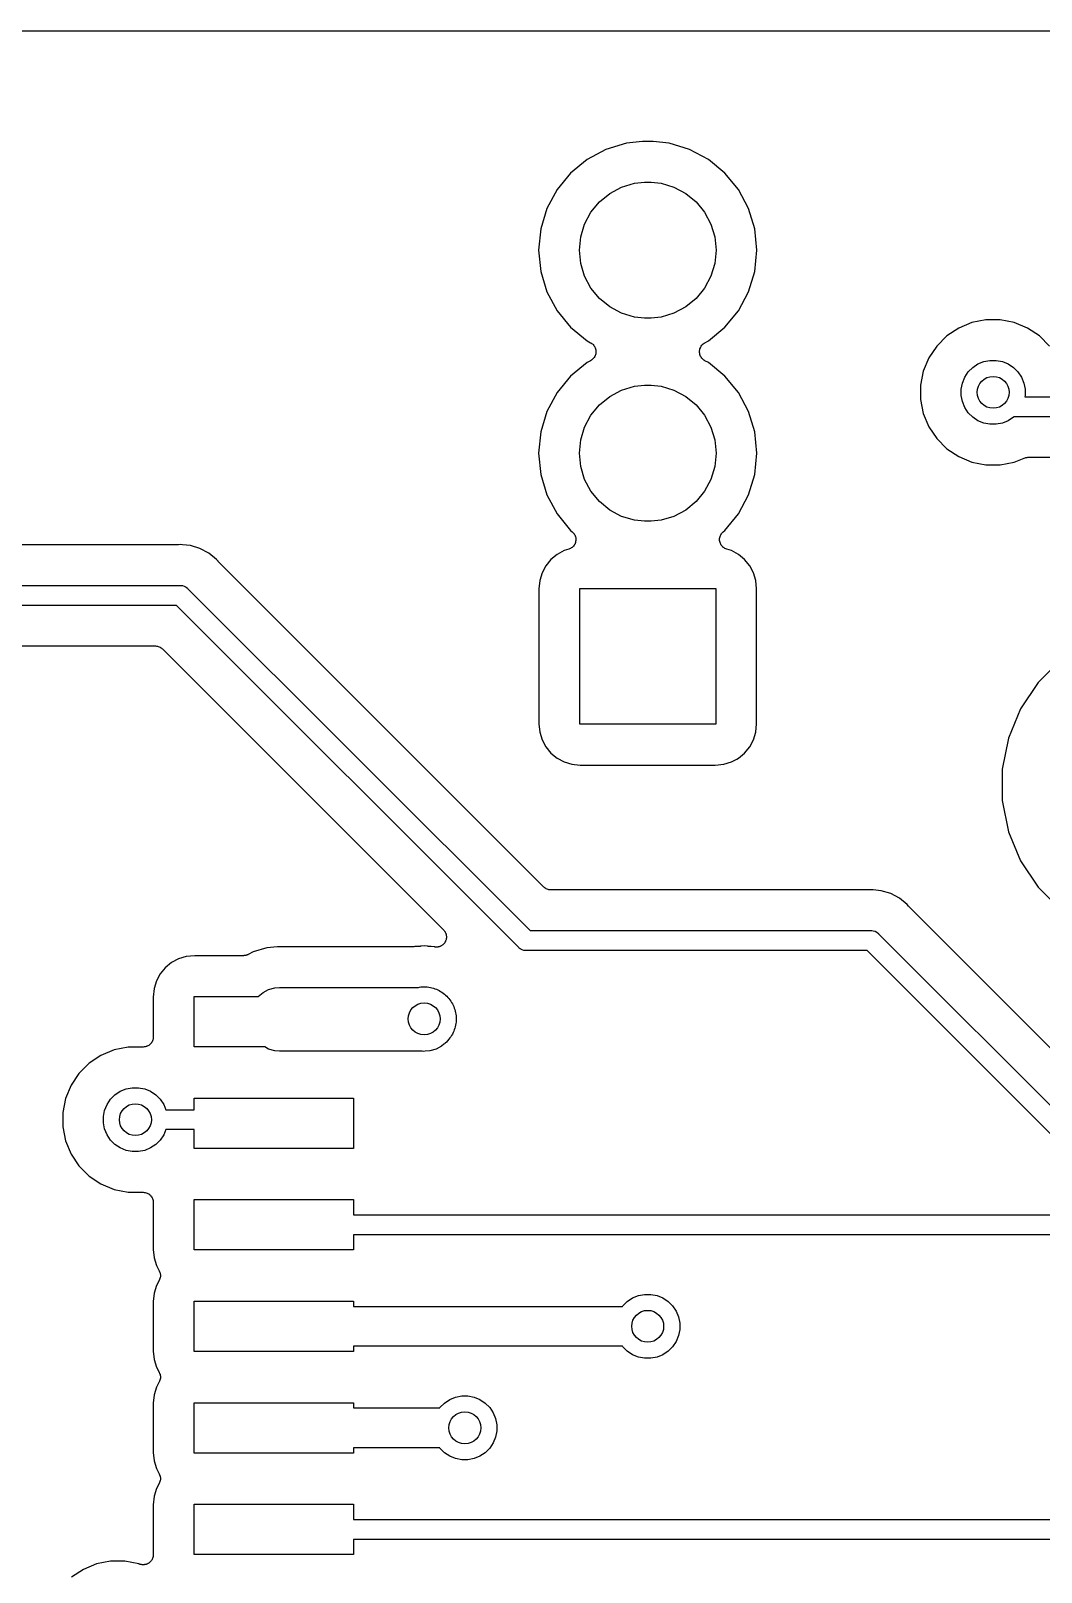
# Model space of a CAD drawing. Extents: x 3.65 to 7.93, y -5.83 to -2.58.
# Drawn here: x 4.556 to 5.054, y -3.341 to -2.582 of the extents above; entities that cross this region are included whole.
import ezdxf

# ---------------------------------------------------------------- set-up
doc = ezdxf.new("R2010")
doc.units = 0
doc.header["$MEASUREMENT"] = 0
doc.layers.add('BLACK', color=7, linetype='CONTINUOUS')

msp = doc.modelspace()

# ---------------------------------------------------------------- linework, layer by layer
at = {"layer": 'BLACK', "linetype": 'CONTINUOUS'}
for p, q in [((3.65697, -2.58197), (7.92303, -2.58197)), ((4.83944, -2.64037), (4.83015, -2.64533)), ((4.84952, -2.63731), (4.83944, -2.64037)), ((4.85737, -2.63654), (4.84952, -2.63731)), ((4.86263, -2.63654), (4.85737, -2.63654)), ((4.87048, -2.63731), (4.86263, -2.63654)), ((4.88056, -2.64037), (4.87048, -2.63731)), ((4.88985, -2.64533), (4.88056, -2.64037)), ((4.83015, -2.64533), (4.82201, -2.65201)), ((4.89799, -2.65201), (4.88985, -2.64533)), ((4.82201, -2.65201), (4.81533, -2.66015)), ((4.85344, -2.65702), (4.85836, -2.65654)), ((4.85836, -2.65654), (4.86164, -2.65654)), ((4.86164, -2.65654), (4.86656, -2.65702)), ((4.90467, -2.66015), (4.89799, -2.65201)), ((4.81533, -2.66015), (4.81037, -2.66944)), ((4.83622, -2.66622), (4.84132, -2.66204)), ((4.84132, -2.66204), (4.84713, -2.65893)), ((4.84713, -2.65893), (4.85344, -2.65702)), ((4.86656, -2.65702), (4.87287, -2.65893)), ((4.87287, -2.65893), (4.87868, -2.66204)), ((4.87868, -2.66204), (4.88378, -2.66622)), ((4.90963, -2.66944), (4.90467, -2.66015)), ((4.81037, -2.66944), (4.80731, -2.67952)), ((4.82893, -2.67713), (4.83204, -2.67132)), ((4.83204, -2.67132), (4.83622, -2.66622)), ((4.88378, -2.66622), (4.88796, -2.67132)), ((4.88796, -2.67132), (4.89107, -2.67713)), ((4.91269, -2.67952), (4.90963, -2.66944)), ((4.82702, -2.68344), (4.82893, -2.67713)), ((4.89107, -2.67713), (4.89298, -2.68344)), ((4.80731, -2.67952), (4.80628, -2.69)), ((4.82637, -2.69), (4.82702, -2.68344)), ((4.89298, -2.68344), (4.89363, -2.69)), ((4.91372, -2.69), (4.91269, -2.67952)), ((4.80628, -2.69), (4.80731, -2.70048)), ((4.82702, -2.69656), (4.82637, -2.69)), ((4.89363, -2.69), (4.89298, -2.69656)), ((4.91269, -2.70048), (4.91372, -2.69)), ((4.80731, -2.70048), (4.81037, -2.71056)), ((4.82893, -2.70287), (4.82702, -2.69656)), ((4.89298, -2.69656), (4.89107, -2.70287)), ((4.90963, -2.71056), (4.91269, -2.70048)), ((4.83204, -2.70868), (4.82893, -2.70287)), ((4.83622, -2.71378), (4.83204, -2.70868)), ((4.88796, -2.70868), (4.88378, -2.71378)), ((4.89107, -2.70287), (4.88796, -2.70868)), ((4.81037, -2.71056), (4.81533, -2.71985)), ((4.84132, -2.71796), (4.83622, -2.71378)), ((4.88378, -2.71378), (4.87868, -2.71796)), ((4.90467, -2.71985), (4.90963, -2.71056)), ((4.81533, -2.71985), (4.82201, -2.72799)), ((4.84713, -2.72107), (4.84132, -2.71796)), ((4.85344, -2.72298), (4.84713, -2.72107)), ((4.85836, -2.72346), (4.85344, -2.72298)), ((4.86164, -2.72346), (4.85836, -2.72346)), ((4.86656, -2.72298), (4.86164, -2.72346)), ((4.87287, -2.72107), (4.86656, -2.72298)), ((4.87868, -2.71796), (4.87287, -2.72107)), ((4.89799, -2.72799), (4.90467, -2.71985)), ((5.02648, -2.72425), (5.01957, -2.72563)), ((5.03352, -2.72425), (5.02648, -2.72425)), ((5.04043, -2.72563), (5.03352, -2.72425)), ((4.82201, -2.72799), (4.83015, -2.73467)), ((4.88985, -2.73467), (4.89799, -2.72799)), ((5.00721, -2.73223), (5.00223, -2.73721)), ((5.01307, -2.72832), (5.00721, -2.73223)), ((5.01957, -2.72563), (5.01307, -2.72832)), ((5.04693, -2.72832), (5.04043, -2.72563)), ((5.05279, -2.73223), (5.04693, -2.72832)), ((5.05777, -2.73721), (5.05279, -2.73223)), ((4.83015, -2.73467), (4.83188, -2.73559)), ((4.83188, -2.73559), (4.83192, -2.73561)), ((4.83192, -2.73561), (4.83192, -2.73561)), ((4.83192, -2.73561), (4.83192, -2.73561)), ((4.83192, -2.73561), (4.83194, -2.73562)), ((4.83194, -2.73562), (4.83233, -2.73589)), ((4.83233, -2.73589), (4.83272, -2.73616)), ((4.83272, -2.73616), (4.83273, -2.73617)), ((4.83273, -2.73617), (4.83274, -2.73618)), ((4.83274, -2.73618), (4.83308, -2.73652)), ((4.83308, -2.73652), (4.83341, -2.73686)), ((4.83341, -2.73686), (4.83342, -2.73687)), ((4.83342, -2.73687), (4.83342, -2.73688)), ((4.83342, -2.73688), (4.83368, -2.73727)), ((4.83368, -2.73727), (4.83395, -2.73767)), ((4.83395, -2.73767), (4.83395, -2.73768)), ((4.83395, -2.73768), (4.83396, -2.73769)), ((4.83396, -2.73769), (4.83413, -2.73813)), ((4.83413, -2.73813), (4.83431, -2.73858)), ((4.83431, -2.73858), (4.83431, -2.73859)), ((4.83431, -2.73859), (4.83432, -2.7386)), ((4.83432, -2.7386), (4.83441, -2.73907)), ((4.83441, -2.73907), (4.8345, -2.73954)), ((4.8345, -2.74003), (4.83449, -2.74051)), ((4.8345, -2.73954), (4.8345, -2.73955)), ((4.8345, -2.73955), (4.8345, -2.73956)), ((4.8345, -2.73956), (4.8345, -2.74003)), ((4.8855, -2.73997), (4.88551, -2.73949)), ((4.8855, -2.74044), (4.8855, -2.73997)), ((4.88551, -2.73947), (4.88561, -2.739)), ((4.88551, -2.73948), (4.88551, -2.73947)), ((4.88551, -2.73949), (4.88551, -2.73948)), ((4.88561, -2.739), (4.8857, -2.73853)), ((4.8857, -2.73853), (4.88571, -2.73852)), ((4.88571, -2.73851), (4.88589, -2.73807)), ((4.88571, -2.73852), (4.88571, -2.73851)), ((4.88589, -2.73807), (4.88608, -2.73763)), ((4.88608, -2.73762), (4.88609, -2.73761)), ((4.88608, -2.73763), (4.88608, -2.73762)), ((4.88609, -2.73761), (4.88635, -2.73722)), ((4.88635, -2.73722), (4.88662, -2.73682)), ((4.88662, -2.73682), (4.88663, -2.73681)), ((4.88663, -2.73681), (4.88664, -2.7368)), ((4.88664, -2.7368), (4.88698, -2.73647)), ((4.88698, -2.73647), (4.88731, -2.73613)), ((4.88731, -2.73613), (4.88732, -2.73613)), ((4.88732, -2.73613), (4.88733, -2.73612)), ((4.88733, -2.73612), (4.88773, -2.73585)), ((4.88773, -2.73585), (4.88812, -2.73559)), ((4.88812, -2.73559), (4.88985, -2.73467)), ((5.00223, -2.73721), (4.99832, -2.74307)), ((4.83015, -2.74533), (4.82201, -2.75201)), ((4.83188, -2.74441), (4.83015, -2.74533)), ((4.83227, -2.74415), (4.83188, -2.74441)), ((4.83267, -2.74388), (4.83227, -2.74415)), ((4.83268, -2.74387), (4.83267, -2.74388)), ((4.83269, -2.74387), (4.83268, -2.74387)), ((4.83303, -2.74353), (4.83269, -2.74387)), ((4.83336, -2.7432), (4.83303, -2.74353)), ((4.83337, -2.74319), (4.83336, -2.7432)), ((4.83338, -2.74318), (4.83337, -2.74319)), ((4.83365, -2.74278), (4.83338, -2.74318)), ((4.83391, -2.74239), (4.83365, -2.74278)), ((4.83392, -2.74238), (4.83391, -2.74239)), ((4.83411, -2.74193), (4.83392, -2.74237)), ((4.83392, -2.74237), (4.83392, -2.74238)), ((4.83429, -2.74149), (4.83411, -2.74193)), ((4.8343, -2.74147), (4.83429, -2.74148)), ((4.83429, -2.74148), (4.83429, -2.74149)), ((4.83439, -2.741), (4.8343, -2.74147)), ((4.83449, -2.74053), (4.83439, -2.741)), ((4.83449, -2.74051), (4.83449, -2.74052)), ((4.83449, -2.74052), (4.83449, -2.74053)), ((4.8855, -2.74045), (4.8855, -2.74044)), ((4.8855, -2.74046), (4.8855, -2.74045)), ((4.88559, -2.74093), (4.8855, -2.74046)), ((4.88568, -2.7414), (4.88559, -2.74093)), ((4.88569, -2.74141), (4.88568, -2.7414)), ((4.88569, -2.74142), (4.88569, -2.74141)), ((4.88587, -2.74186), (4.88569, -2.74142)), ((4.88604, -2.74231), (4.88587, -2.74186)), ((4.88605, -2.74232), (4.88604, -2.74231)), ((4.88605, -2.74233), (4.88605, -2.74232)), ((4.88632, -2.74272), (4.88605, -2.74233)), ((4.88658, -2.74312), (4.88632, -2.74272)), ((4.88658, -2.74313), (4.88658, -2.74312)), ((4.88659, -2.74314), (4.88658, -2.74313)), ((4.88692, -2.74348), (4.88659, -2.74314)), ((4.88726, -2.74382), (4.88692, -2.74348)), ((4.88727, -2.74383), (4.88726, -2.74382)), ((4.88728, -2.74384), (4.88727, -2.74383)), ((4.88766, -2.7441), (4.88728, -2.74384)), ((4.88806, -2.74438), (4.88766, -2.7441)), ((4.88808, -2.74439), (4.88806, -2.74438)), ((4.88812, -2.74441), (4.88808, -2.74439)), ((4.88808, -2.74439), (4.88808, -2.74439)), ((4.88808, -2.74439), (4.88808, -2.74439)), ((4.88985, -2.74533), (4.88812, -2.74441)), ((4.89799, -2.75201), (4.88985, -2.74533)), ((4.99832, -2.74307), (4.99563, -2.74957)), ((5.01777, -2.74996), (5.01996, -2.74777)), ((5.01996, -2.74777), (5.02254, -2.74604)), ((5.02254, -2.74604), (5.02541, -2.74486)), ((5.02541, -2.74486), (5.02845, -2.74425)), ((5.02845, -2.74425), (5.03155, -2.74425)), ((5.03155, -2.74425), (5.03459, -2.74486)), ((5.03459, -2.74486), (5.03746, -2.74604)), ((5.03746, -2.74604), (5.04004, -2.74777)), ((5.04004, -2.74777), (5.04223, -2.74996)), ((4.82201, -2.75201), (4.81533, -2.76015)), ((4.90467, -2.76015), (4.89799, -2.75201)), ((4.99563, -2.74957), (4.99425, -2.75648)), ((5.01486, -2.75541), (5.01604, -2.75254)), ((5.01604, -2.75254), (5.01777, -2.74996)), ((5.04223, -2.74996), (5.04396, -2.75254)), ((5.04396, -2.75254), (5.04514, -2.75541)), ((4.81533, -2.76015), (4.81037, -2.76944)), ((4.83622, -2.76622), (4.84132, -2.76204)), ((4.84132, -2.76204), (4.84713, -2.75893)), ((4.84713, -2.75893), (4.85344, -2.75702)), ((4.85344, -2.75702), (4.85836, -2.75654)), ((4.85836, -2.75654), (4.86164, -2.75654)), ((4.86164, -2.75654), (4.86656, -2.75702)), ((4.86656, -2.75702), (4.87287, -2.75893)), ((4.87287, -2.75893), (4.87868, -2.76204)), ((4.87868, -2.76204), (4.88378, -2.76622)), ((4.90963, -2.76944), (4.90467, -2.76015)), ((4.99425, -2.75648), (4.99425, -2.76352)), ((5.01425, -2.75845), (5.01486, -2.75541)), ((5.01425, -2.76155), (5.01425, -2.75845)), ((5.01486, -2.76459), (5.01425, -2.76155)), ((5.04514, -2.75541), (5.04575, -2.75845)), ((5.04575, -2.76155), (5.04563, -2.76217)), ((5.04563, -2.76217), (6.30685, -2.76217)), ((5.04575, -2.75845), (5.04575, -2.76155)), ((4.81037, -2.76944), (4.80731, -2.77952)), ((4.83204, -2.77132), (4.83622, -2.76622)), ((4.88378, -2.76622), (4.88796, -2.77132)), ((4.91269, -2.77952), (4.90963, -2.76944)), ((4.99425, -2.76352), (4.99563, -2.77043)), ((4.99563, -2.77043), (4.99832, -2.77693)), ((5.01604, -2.76746), (5.01486, -2.76459)), ((5.01777, -2.77004), (5.01604, -2.76746)), ((5.01996, -2.77223), (5.01777, -2.77004)), ((4.82702, -2.78344), (4.82893, -2.77713)), ((4.82893, -2.77713), (4.83204, -2.77132)), ((4.88796, -2.77132), (4.89107, -2.77713)), ((4.89107, -2.77713), (4.89298, -2.78344)), ((4.99832, -2.77693), (5.00223, -2.78279)), ((5.02254, -2.77396), (5.01996, -2.77223)), ((5.02541, -2.77514), (5.02254, -2.77396)), ((5.02845, -2.77575), (5.02541, -2.77514)), ((5.03155, -2.77575), (5.02845, -2.77575)), ((5.03459, -2.77514), (5.03155, -2.77575)), ((5.03746, -2.77396), (5.03459, -2.77514)), ((5.04004, -2.77223), (5.03746, -2.77396)), ((5.04026, -2.77201), (5.04004, -2.77223)), ((6.30505, -2.77201), (5.04026, -2.77201)), ((4.80731, -2.77952), (4.80628, -2.79)), ((4.82637, -2.79), (4.82702, -2.78344)), ((4.89298, -2.78344), (4.89363, -2.79)), ((4.91372, -2.79), (4.91269, -2.77952)), ((5.00223, -2.78279), (5.00721, -2.78777)), ((4.80628, -2.79), (4.80731, -2.80048)), ((4.82702, -2.79656), (4.82637, -2.79)), ((4.89363, -2.79), (4.89298, -2.79656)), ((4.91269, -2.80048), (4.91372, -2.79)), ((5.00721, -2.78777), (5.01307, -2.79168)), ((5.01307, -2.79168), (5.01957, -2.79437)), ((5.04043, -2.79437), (5.04522, -2.79239)), ((5.04522, -2.79239), (5.04523, -2.79239)), ((5.04523, -2.79238), (5.04529, -2.79236)), ((5.04523, -2.79239), (5.04523, -2.79238)), ((5.04523, -2.79239), (5.04523, -2.79239)), ((5.04529, -2.79236), (5.04573, -2.79223)), ((5.04573, -2.79223), (5.04616, -2.7921)), ((5.04616, -2.7921), (5.04619, -2.7921)), ((5.04619, -2.7921), (5.04622, -2.79209)), ((5.04622, -2.79209), (5.04668, -2.79205)), ((5.04668, -2.79205), (5.04713, -2.79201)), ((5.04713, -2.79201), (5.8858, -2.79201)), ((4.80731, -2.80048), (4.81037, -2.81056)), ((4.82893, -2.80287), (4.82702, -2.79656)), ((4.89298, -2.79656), (4.89107, -2.80287)), ((4.90963, -2.81056), (4.91269, -2.80048)), ((5.01957, -2.79437), (5.02648, -2.79575)), ((5.02648, -2.79575), (5.03352, -2.79575)), ((5.03352, -2.79575), (5.04043, -2.79437)), ((4.83204, -2.80868), (4.82893, -2.80287)), ((4.89107, -2.80287), (4.88796, -2.80868)), ((4.81037, -2.81056), (4.81533, -2.81985)), ((4.83622, -2.81378), (4.83204, -2.80868)), ((4.84132, -2.81796), (4.83622, -2.81378)), ((4.88378, -2.81378), (4.87868, -2.81796)), ((4.88796, -2.80868), (4.88378, -2.81378)), ((4.90467, -2.81985), (4.90963, -2.81056)), ((4.81533, -2.81985), (4.82201, -2.82799)), ((4.84713, -2.82107), (4.84132, -2.81796)), ((4.85344, -2.82298), (4.84713, -2.82107)), ((4.85836, -2.82346), (4.85344, -2.82298)), ((4.86164, -2.82346), (4.85836, -2.82346)), ((4.86656, -2.82298), (4.86164, -2.82346)), ((4.87287, -2.82107), (4.86656, -2.82298)), ((4.87868, -2.81796), (4.87287, -2.82107)), ((4.89799, -2.82799), (4.90467, -2.81985)), ((4.82201, -2.82799), (4.82281, -2.82864)), ((4.82281, -2.82864), (4.82284, -2.82867)), ((4.82284, -2.82867), (4.82284, -2.82867)), ((4.82284, -2.82867), (4.82284, -2.82867)), ((4.82284, -2.82867), (4.82286, -2.82868)), ((4.82286, -2.82868), (4.82319, -2.82903)), ((4.82319, -2.82903), (4.82353, -2.82937)), ((4.82353, -2.82937), (4.82353, -2.82938)), ((4.82353, -2.82938), (4.82354, -2.82938)), ((4.82354, -2.82938), (4.8238, -2.82979)), ((4.8238, -2.82979), (4.82406, -2.83018)), ((4.82406, -2.83018), (4.82407, -2.83019)), ((4.82407, -2.83019), (4.82407, -2.8302)), ((4.82407, -2.8302), (4.82425, -2.83064)), ((4.82425, -2.83064), (4.82443, -2.83109)), ((4.82443, -2.83109), (4.82443, -2.8311)), ((4.82443, -2.8311), (4.82443, -2.83111)), ((4.82443, -2.83111), (4.82452, -2.83157)), ((4.89549, -2.83151), (4.89559, -2.83104)), ((4.89559, -2.83102), (4.89578, -2.83058)), ((4.89559, -2.83103), (4.89559, -2.83102)), ((4.89559, -2.83104), (4.89559, -2.83103)), ((4.89578, -2.83058), (4.89596, -2.83014)), ((4.89596, -2.83014), (4.89597, -2.83013)), ((4.89597, -2.83012), (4.89624, -2.82972)), ((4.89597, -2.83013), (4.89597, -2.83012)), ((4.89624, -2.82972), (4.8965, -2.82933)), ((4.8965, -2.82933), (4.89651, -2.82932)), ((4.89651, -2.82932), (4.89652, -2.82931)), ((4.89652, -2.82931), (4.89686, -2.82897)), ((4.89686, -2.82897), (4.89719, -2.82864)), ((4.89719, -2.82864), (4.89799, -2.82799)), ((4.62853, -2.83508), (4.34147, -2.83508)), ((4.62874, -2.83506), (4.62853, -2.83508)), ((4.62895, -2.83506), (4.62874, -2.83506)), ((4.62902, -2.83505), (4.62895, -2.83506)), ((4.63, -2.83496), (4.62902, -2.83505)), ((4.63098, -2.83505), (4.63, -2.83496)), ((4.63489, -2.83544), (4.63098, -2.83505)), ((4.63098, -2.83505), (4.63098, -2.83505)), ((4.63958, -2.83686), (4.63489, -2.83544)), ((4.64391, -2.83918), (4.63958, -2.83686)), ((4.81884, -2.83797), (4.81537, -2.83983)), ((4.82108, -2.83729), (4.81884, -2.83797)), ((4.82153, -2.83711), (4.82108, -2.83729)), ((4.82197, -2.83693), (4.82153, -2.83711)), ((4.82198, -2.83692), (4.82197, -2.83693)), ((4.82199, -2.83692), (4.82198, -2.83692)), ((4.82238, -2.83665), (4.82199, -2.83692)), ((4.82278, -2.83639), (4.82238, -2.83665)), ((4.82279, -2.83638), (4.82278, -2.83639)), ((4.8228, -2.83637), (4.82279, -2.83638)), ((4.82314, -2.83604), (4.8228, -2.83637)), ((4.82348, -2.8357), (4.82314, -2.83604)), ((4.82349, -2.83569), (4.82348, -2.83569)), ((4.82348, -2.83569), (4.82348, -2.8357)), ((4.82376, -2.83529), (4.82349, -2.83569)), ((4.82402, -2.8349), (4.82376, -2.83529)), ((4.82403, -2.83489), (4.82402, -2.8349)), ((4.82422, -2.83443), (4.82403, -2.83488)), ((4.82403, -2.83488), (4.82403, -2.83489)), ((4.82441, -2.834), (4.82422, -2.83443)), ((4.82451, -2.8335), (4.82441, -2.83398)), ((4.82441, -2.83398), (4.82441, -2.83399)), ((4.82441, -2.83399), (4.82441, -2.834)), ((4.8246, -2.83304), (4.82451, -2.8335)), ((4.82452, -2.83157), (4.82461, -2.83204)), ((4.82461, -2.83302), (4.8246, -2.83303)), ((4.8246, -2.83303), (4.8246, -2.83304)), ((4.82461, -2.83204), (4.82461, -2.83206)), ((4.82461, -2.83206), (4.82461, -2.83207)), ((4.82461, -2.83207), (4.82461, -2.83254)), ((4.82461, -2.83254), (4.82461, -2.83302)), ((4.89539, -2.83198), (4.89549, -2.83151)), ((4.89539, -2.83199), (4.89539, -2.83198)), ((4.89539, -2.832), (4.89539, -2.83199)), ((4.89539, -2.83248), (4.89539, -2.832)), ((4.89539, -2.83295), (4.89539, -2.83248)), ((4.89539, -2.83296), (4.89539, -2.83295)), ((4.89539, -2.83297), (4.89539, -2.83296)), ((4.89548, -2.83344), (4.89539, -2.83297)), ((4.89557, -2.83391), (4.89548, -2.83344)), ((4.89557, -2.83392), (4.89557, -2.83391)), ((4.89557, -2.83393), (4.89557, -2.83392)), ((4.89575, -2.83437), (4.89557, -2.83393)), ((4.89593, -2.83481), (4.89575, -2.83437)), ((4.89594, -2.83482), (4.89593, -2.83481)), ((4.89594, -2.83483), (4.89594, -2.83482)), ((4.8962, -2.83523), (4.89594, -2.83483)), ((4.89647, -2.83563), (4.8962, -2.83523)), ((4.89647, -2.83564), (4.89647, -2.83563)), ((4.89648, -2.83565), (4.89647, -2.83564)), ((4.89681, -2.83598), (4.89648, -2.83565)), ((4.89715, -2.83633), (4.89681, -2.83598)), ((4.89716, -2.83634), (4.89715, -2.83633)), ((4.89755, -2.83661), (4.89716, -2.83634)), ((4.89716, -2.83634), (4.89716, -2.83634)), ((4.89795, -2.83688), (4.89755, -2.83661)), ((4.89796, -2.83689), (4.89795, -2.83688)), ((4.89797, -2.83689), (4.89796, -2.83689)), ((4.8984, -2.83708), (4.89797, -2.83689)), ((4.89885, -2.83727), (4.8984, -2.83708)), ((4.89887, -2.83727), (4.89885, -2.83727)), ((4.89892, -2.83729), (4.89887, -2.83727)), ((4.89887, -2.83727), (4.89887, -2.83727)), ((4.89887, -2.83727), (4.89887, -2.83727)), ((4.90116, -2.83797), (4.89892, -2.83729)), ((4.90463, -2.83983), (4.90116, -2.83797)), ((4.64771, -2.84229), (4.64391, -2.83918)), ((4.64833, -2.84305), (4.64771, -2.84229)), ((4.64848, -2.8432), (4.64833, -2.84305)), ((4.64861, -2.84337), (4.64848, -2.8432)), ((4.64866, -2.84342), (4.64861, -2.84337)), ((4.80886, -3.00361), (4.64866, -2.84342)), ((4.80983, -2.84537), (4.80797, -2.84884)), ((4.81232, -2.84232), (4.80983, -2.84537)), ((4.81537, -2.83983), (4.81232, -2.84232)), ((4.90768, -2.84232), (4.90463, -2.83983)), ((4.91017, -2.84537), (4.90768, -2.84232)), ((4.91203, -2.84884), (4.91017, -2.84537)), ((4.80682, -2.85261), (4.80641, -2.85678)), ((4.80797, -2.84884), (4.80682, -2.85261)), ((4.91318, -2.85261), (4.91203, -2.84884)), ((4.91359, -2.85678), (4.91318, -2.85261)), ((4.34024, -2.85508), (4.62976, -2.85508)), ((4.62976, -2.85508), (4.63, -2.85506)), ((4.63, -2.85506), (4.63024, -2.85508)), ((4.63024, -2.85508), (4.63024, -2.85508)), ((4.63024, -2.85508), (4.63096, -2.85515)), ((4.63096, -2.85515), (4.63189, -2.85543)), ((4.63189, -2.85543), (4.63275, -2.85589)), ((4.63275, -2.85589), (4.6335, -2.8565)), ((4.6335, -2.8565), (4.63365, -2.85669)), ((4.63365, -2.85669), (4.80204, -3.02508)), ((4.80641, -2.85678), (4.80641, -2.92322)), ((4.82654, -2.92346), (4.82654, -2.85654)), ((4.82654, -2.85654), (4.89346, -2.85654)), ((4.89346, -2.85654), (4.89346, -2.92346)), ((4.91359, -2.92322), (4.91359, -2.85678)), ((4.62796, -2.86492), (4.34204, -2.86492)), ((4.79635, -3.03331), (4.62796, -2.86492)), ((4.35239, -2.88492), (4.61761, -2.88492)), ((4.61761, -2.88492), (4.61762, -2.88492)), ((4.61762, -2.88492), (4.61762, -2.88492)), ((4.61762, -2.88492), (4.61762, -2.88492)), ((4.61762, -2.88492), (4.61768, -2.88492)), ((4.61768, -2.88492), (4.61814, -2.88497)), ((4.61814, -2.88497), (4.61859, -2.88502)), ((4.61859, -2.88502), (4.61862, -2.88503)), ((4.61862, -2.88503), (4.61865, -2.88503)), ((4.61865, -2.88503), (4.61909, -2.88517)), ((4.61909, -2.88517), (4.61953, -2.88531)), ((4.61953, -2.88531), (4.61955, -2.88532)), ((4.61955, -2.88532), (4.61958, -2.88533)), ((4.61958, -2.88533), (4.61998, -2.88555)), ((4.61998, -2.88555), (4.62039, -2.88577)), ((4.62039, -2.88577), (4.62041, -2.88578)), ((4.62041, -2.88578), (4.62043, -2.8858)), ((4.62043, -2.8858), (4.62078, -2.88609)), ((4.62078, -2.88609), (4.62114, -2.88639)), ((4.62114, -2.88639), (4.75945, -3.02469)), ((5.06315, -2.8919), (5.05214, -2.90291)), ((5.05214, -2.90291), (5.04349, -2.91586)), ((5.04349, -2.91586), (5.03753, -2.93025)), ((4.80641, -2.92322), (4.80682, -2.92739)), ((4.80682, -2.92739), (4.80797, -2.93116)), ((4.89346, -2.92346), (4.82654, -2.92346)), ((4.91203, -2.93116), (4.91318, -2.92739)), ((4.91318, -2.92739), (4.91359, -2.92322)), ((4.80797, -2.93116), (4.80983, -2.93463)), ((4.80983, -2.93463), (4.81232, -2.93768)), ((4.90768, -2.93768), (4.91017, -2.93463)), ((4.91017, -2.93463), (4.91203, -2.93116)), ((5.03753, -2.93025), (5.03449, -2.94552)), ((4.81232, -2.93768), (4.81537, -2.94017)), ((4.81537, -2.94017), (4.81884, -2.94203)), ((4.81884, -2.94203), (4.82261, -2.94318)), ((4.82261, -2.94318), (4.82678, -2.94359)), ((4.82678, -2.94359), (4.89322, -2.94359)), ((4.89322, -2.94359), (4.89739, -2.94318)), ((4.89739, -2.94318), (4.90116, -2.94203)), ((4.90116, -2.94203), (4.9038, -2.94062)), ((4.9038, -2.94062), (4.90463, -2.94017)), ((4.9038, -2.94062), (4.9038, -2.94062)), ((4.90463, -2.94017), (4.90768, -2.93768)), ((5.03449, -2.94552), (5.03449, -2.96109)), ((5.03449, -2.96109), (5.03753, -2.97637)), ((5.03753, -2.97637), (5.04349, -2.99075)), ((5.04349, -2.99075), (5.05214, -3.0037)), ((4.80922, -3.00391), (4.80886, -3.00361)), ((4.80957, -3.0042), (4.80922, -3.00391)), ((4.80959, -3.00422), (4.80957, -3.0042)), ((4.80961, -3.00423), (4.80959, -3.00422)), ((4.81002, -3.00445), (4.80961, -3.00423)), ((4.81042, -3.00467), (4.81002, -3.00445)), ((4.81045, -3.00468), (4.81042, -3.00467)), ((4.81047, -3.00469), (4.81045, -3.00468)), ((4.81091, -3.00483), (4.81047, -3.00469)), ((4.81135, -3.00497), (4.81091, -3.00483)), ((4.81138, -3.00497), (4.81135, -3.00497)), ((4.81141, -3.00498), (4.81138, -3.00497)), ((4.81186, -3.00503), (4.81141, -3.00498)), ((4.81232, -3.00508), (4.81186, -3.00503)), ((4.81238, -3.00508), (4.81232, -3.00508)), ((4.81239, -3.00508), (4.81238, -3.00508)), ((4.81238, -3.00508), (4.81238, -3.00508)), ((4.81238, -3.00508), (4.81238, -3.00508)), ((4.96853, -3.00508), (4.81239, -3.00508)), ((4.96874, -3.00506), (4.96853, -3.00508)), ((4.96895, -3.00506), (4.96874, -3.00506)), ((4.96902, -3.00505), (4.96895, -3.00506)), ((4.97, -3.00496), (4.96902, -3.00505)), ((4.97098, -3.00505), (4.97, -3.00496)), ((4.97489, -3.00544), (4.97098, -3.00505)), ((4.97098, -3.00505), (4.97098, -3.00505)), ((4.97958, -3.00686), (4.97489, -3.00544)), ((5.05214, -3.0037), (5.06315, -3.01471)), ((4.98391, -3.00918), (4.97958, -3.00686)), ((4.98771, -3.01229), (4.98391, -3.00918)), ((4.98833, -3.01305), (4.98771, -3.01229)), ((4.98848, -3.0132), (4.98833, -3.01305)), ((4.98861, -3.01337), (4.98848, -3.0132)), ((4.98866, -3.01342), (4.98861, -3.01337)), ((5.1515, -3.17625), (4.98866, -3.01342)), ((4.75945, -3.02469), (4.7595, -3.02474)), ((4.7595, -3.02474), (4.75964, -3.02492)), ((4.75964, -3.02492), (4.75981, -3.02509)), ((4.75981, -3.02509), (4.75995, -3.02531)), ((4.75995, -3.02531), (4.76011, -3.0255)), ((4.76011, -3.0255), (4.76021, -3.02571)), ((4.76021, -3.02571), (4.76034, -3.02591)), ((4.76034, -3.02591), (4.76044, -3.02614)), ((4.76044, -3.02614), (4.76056, -3.02637)), ((4.76056, -3.02637), (4.76062, -3.0266)), ((4.76062, -3.0266), (4.76071, -3.02681)), ((4.76071, -3.02681), (4.76076, -3.02706)), ((4.76076, -3.02706), (4.76083, -3.02731)), ((4.76083, -3.02731), (4.76085, -3.02754)), ((4.76085, -3.02754), (4.76089, -3.02777)), ((4.76089, -3.02777), (4.76089, -3.02803)), ((4.76089, -3.02803), (4.76091, -3.02828)), ((4.76091, -3.02828), (4.76089, -3.02851)), ((4.76089, -3.02851), (4.76089, -3.02875)), ((4.80204, -3.02508), (4.96976, -3.02508)), ((4.96976, -3.02508), (4.97, -3.02506)), ((4.97, -3.02506), (4.97024, -3.02508)), ((4.97024, -3.02508), (4.97024, -3.02508)), ((4.97024, -3.02508), (4.97096, -3.02515)), ((4.97096, -3.02515), (4.97189, -3.02543)), ((4.97189, -3.02543), (4.97275, -3.02589)), ((4.97275, -3.02589), (4.9735, -3.0265)), ((4.9735, -3.0265), (4.97365, -3.02669)), ((4.97365, -3.02669), (5.14468, -3.19772)), ((4.6657, -3.03559), (4.66335, -3.03685)), ((4.67244, -3.03355), (4.6657, -3.03559)), ((4.67769, -3.03303), (4.67244, -3.03355)), ((4.74492, -3.03303), (4.67769, -3.03303)), ((4.74537, -3.03299), (4.74492, -3.03303)), ((4.74583, -3.03295), (4.74537, -3.03299)), ((4.74589, -3.03294), (4.74583, -3.03295)), ((4.7464, -3.03283), (4.74589, -3.03294)), ((4.74589, -3.03294), (4.74589, -3.03294)), ((4.74589, -3.03294), (4.74589, -3.03294)), ((4.74589, -3.03294), (4.74589, -3.03294)), ((4.74792, -3.03283), (4.7464, -3.03283)), ((4.74813, -3.03281), (4.74792, -3.03283)), ((4.74834, -3.03282), (4.74813, -3.03281)), ((4.74841, -3.03281), (4.74834, -3.03282)), ((4.74992, -3.03266), (4.74841, -3.03281)), ((4.75143, -3.03281), (4.74992, -3.03266)), ((4.75164, -3.03281), (4.75143, -3.03281)), ((4.75185, -3.03283), (4.75164, -3.03281)), ((4.75192, -3.03283), (4.75185, -3.03283)), ((4.75344, -3.03283), (4.75192, -3.03283)), ((4.75493, -3.03313), (4.75344, -3.03283)), ((4.75515, -3.03315), (4.75493, -3.03313)), ((4.75535, -3.0332), (4.75515, -3.03315)), ((4.75542, -3.0332), (4.75535, -3.0332)), ((4.75543, -3.0332), (4.75542, -3.0332)), ((4.75566, -3.0332), (4.75543, -3.0332)), ((4.7559, -3.03323), (4.75566, -3.0332)), ((4.75606, -3.03321), (4.7559, -3.03323)), ((4.7559, -3.03323), (4.7559, -3.03323)), ((4.7559, -3.03323), (4.7559, -3.03323)), ((4.75615, -3.0332), (4.75606, -3.03321)), ((4.7564, -3.0332), (4.75615, -3.0332)), ((4.75663, -3.03316), (4.7564, -3.0332)), ((4.75687, -3.03314), (4.75663, -3.03316)), ((4.75711, -3.03306), (4.75687, -3.03314)), ((4.75736, -3.03301), (4.75711, -3.03306)), ((4.75758, -3.03292), (4.75736, -3.03301)), ((4.7578, -3.03286), (4.75758, -3.03292)), ((4.75803, -3.03274), (4.7578, -3.03286)), ((4.75826, -3.03264), (4.75803, -3.03274)), ((4.75846, -3.03251), (4.75826, -3.03264)), ((4.75866, -3.0324), (4.75846, -3.03251)), ((4.75886, -3.03224), (4.75866, -3.0324)), ((4.75908, -3.0321), (4.75886, -3.03224)), ((4.75924, -3.03194), (4.75908, -3.0321)), ((4.75942, -3.03179), (4.75924, -3.03194)), ((4.75959, -3.03159), (4.75942, -3.03179)), ((4.75977, -3.03141), (4.75959, -3.03159)), ((4.7599, -3.03122), (4.75977, -3.03141)), ((4.76005, -3.03104), (4.7599, -3.03122)), ((4.76017, -3.03081), (4.76005, -3.03104)), ((4.76031, -3.0306), (4.76017, -3.03081)), ((4.7604, -3.03039), (4.76031, -3.0306)), ((4.76052, -3.03018), (4.7604, -3.03039)), ((4.76059, -3.02994), (4.76052, -3.03018)), ((4.76069, -3.0297), (4.76059, -3.02994)), ((4.76074, -3.02947), (4.76069, -3.0297)), ((4.76081, -3.02925), (4.76074, -3.02947)), ((4.76083, -3.029), (4.76081, -3.02925)), ((4.76089, -3.02875), (4.76083, -3.029)), ((4.7965, -3.0335), (4.79635, -3.03331)), ((4.79669, -3.03365), (4.7965, -3.0335)), ((4.79725, -3.03411), (4.79669, -3.03365)), ((4.79669, -3.03365), (4.79669, -3.03365)), ((4.7981, -3.03457), (4.79725, -3.03411)), ((4.79811, -3.03457), (4.7981, -3.03457)), ((4.79904, -3.03485), (4.79811, -3.03457)), ((4.79976, -3.03492), (4.79904, -3.03485)), ((4.8, -3.03495), (4.79976, -3.03492)), ((4.79976, -3.03492), (4.79976, -3.03492)), ((4.80024, -3.03492), (4.8, -3.03495)), ((4.96796, -3.03492), (4.80024, -3.03492)), ((5.13899, -3.20595), (4.96796, -3.03492)), ((4.62252, -3.04335), (4.62002, -3.04639)), ((4.62557, -3.04085), (4.62252, -3.04335)), ((4.62904, -3.03899), (4.62557, -3.04085)), ((4.63281, -3.03785), (4.62904, -3.03899)), ((4.63698, -3.03744), (4.63281, -3.03785)), ((4.661, -3.03744), (4.63698, -3.03744)), ((4.66121, -3.03742), (4.661, -3.03744)), ((4.66143, -3.03742), (4.66121, -3.03742)), ((4.6617, -3.03737), (4.66143, -3.03742)), ((4.66197, -3.03734), (4.6617, -3.03737)), ((4.66217, -3.03728), (4.66197, -3.03734)), ((4.66239, -3.03724), (4.66217, -3.03728)), ((4.66264, -3.03714), (4.66239, -3.03724)), ((4.6629, -3.03706), (4.66264, -3.03714)), ((4.66309, -3.03696), (4.6629, -3.03706)), ((4.66329, -3.03688), (4.66309, -3.03696)), ((4.66335, -3.03685), (4.66329, -3.03688)), ((4.61817, -3.04987), (4.61702, -3.05364)), ((4.62002, -3.04639), (4.61817, -3.04987)), ((4.61702, -3.05364), (4.61661, -3.0578)), ((4.61661, -3.0578), (4.61661, -3.07744)), ((4.63673, -3.08236), (4.63673, -3.05756)), ((4.63673, -3.05756), (4.6683, -3.05756)), ((4.6683, -3.05756), (4.67066, -3.05562)), ((4.67066, -3.05562), (4.67339, -3.05416)), ((4.67339, -3.05416), (4.67636, -3.05326)), ((4.67636, -3.05326), (4.67868, -3.05303)), ((4.67868, -3.05303), (4.74715, -3.05303)), ((4.74715, -3.05303), (4.74761, -3.05299)), ((4.74761, -3.05299), (4.74837, -3.05283)), ((4.74837, -3.05283), (4.74915, -3.05283)), ((4.74915, -3.05283), (4.74992, -3.05276)), ((4.74992, -3.05276), (4.75069, -3.05283)), ((4.75069, -3.05283), (4.75147, -3.05283)), ((4.75147, -3.05283), (4.75224, -3.05299)), ((4.75224, -3.05299), (4.75301, -3.05306)), ((4.75301, -3.05306), (4.75375, -3.05329)), ((4.75375, -3.05329), (4.75451, -3.05344)), ((4.75451, -3.05344), (4.75523, -3.05374)), ((4.75523, -3.05374), (4.75598, -3.05396)), ((4.75598, -3.05396), (4.75666, -3.05433)), ((4.75666, -3.05433), (4.75738, -3.05463)), ((4.75738, -3.05463), (4.75803, -3.05506)), ((4.75803, -3.05506), (4.75871, -3.05543)), ((4.75871, -3.05543), (4.75931, -3.05592)), ((4.75931, -3.05592), (4.75996, -3.05635)), ((4.75996, -3.05635), (4.76051, -3.0569)), ((4.76051, -3.0569), (4.76111, -3.05739)), ((4.76111, -3.05739), (4.7616, -3.05799)), ((4.7616, -3.05799), (4.76215, -3.05854)), ((4.76215, -3.05854), (4.76259, -3.05919)), ((4.76259, -3.05919), (4.76308, -3.05979)), ((4.76308, -3.05979), (4.76344, -3.06048)), ((4.76344, -3.06048), (4.76388, -3.06112)), ((4.76388, -3.06112), (4.76417, -3.06184)), ((4.76417, -3.06184), (4.76454, -3.06253)), ((4.76454, -3.06253), (4.76477, -3.06327)), ((4.76477, -3.06327), (4.76506, -3.06399)), ((4.76506, -3.06399), (4.76522, -3.06475)), ((4.76522, -3.06475), (4.76544, -3.0655)), ((4.76544, -3.0655), (4.76552, -3.06627)), ((4.76552, -3.06627), (4.76567, -3.06703)), ((4.76477, -3.07389), (4.76454, -3.07464)), ((4.76506, -3.07318), (4.76477, -3.07389)), ((4.76522, -3.07241), (4.76506, -3.07318)), ((4.76544, -3.07167), (4.76522, -3.07241)), ((4.76552, -3.0709), (4.76544, -3.07167)), ((4.76567, -3.07013), (4.76552, -3.0709)), ((4.76567, -3.06703), (4.76567, -3.06781)), ((4.76567, -3.06781), (4.76575, -3.06858)), ((4.76575, -3.06858), (4.76567, -3.06936)), ((4.76567, -3.06936), (4.76567, -3.07013)), ((4.61435, -3.08162), (4.61393, -3.08184)), ((4.61436, -3.08161), (4.61435, -3.08162)), ((4.61438, -3.08161), (4.61436, -3.08161)), ((4.61474, -3.08131), (4.61438, -3.08161)), ((4.61511, -3.08101), (4.61474, -3.08131)), ((4.61512, -3.081), (4.61511, -3.08101)), ((4.61513, -3.08099), (4.61512, -3.081)), ((4.61543, -3.08063), (4.61513, -3.08099)), ((4.61574, -3.08027), (4.61543, -3.08063)), ((4.61575, -3.08025), (4.61574, -3.08027)), ((4.61576, -3.08024), (4.61575, -3.08025)), ((4.61598, -3.07982), (4.61576, -3.08024)), ((4.61621, -3.07941), (4.61598, -3.07982)), ((4.61622, -3.07938), (4.61621, -3.07939)), ((4.61621, -3.07939), (4.61621, -3.07941)), ((4.61636, -3.07893), (4.61622, -3.07938)), ((4.6165, -3.07848), (4.61636, -3.07893)), ((4.61651, -3.07845), (4.6165, -3.07846)), ((4.6165, -3.07846), (4.6165, -3.07848)), ((4.61656, -3.07798), (4.61651, -3.07845)), ((4.61661, -3.07751), (4.61656, -3.07798)), ((4.61661, -3.07744), (4.61661, -3.07747)), ((4.61661, -3.07747), (4.61661, -3.07748)), ((4.61661, -3.07748), (4.61661, -3.07748)), ((4.61661, -3.07748), (4.61661, -3.07751)), ((4.75955, -3.08109), (4.75852, -3.08194)), ((4.75996, -3.08081), (4.75955, -3.08109)), ((4.76031, -3.08046), (4.75996, -3.08081)), ((4.76091, -3.07997), (4.76031, -3.08046)), ((4.76141, -3.07937), (4.76091, -3.07997)), ((4.76215, -3.07862), (4.76141, -3.07937)), ((4.76259, -3.07797), (4.76215, -3.07862)), ((4.76308, -3.07737), (4.76259, -3.07797)), ((4.76344, -3.07669), (4.76308, -3.07737)), ((4.76388, -3.07604), (4.76344, -3.07669)), ((4.76417, -3.07532), (4.76388, -3.07604)), ((4.76454, -3.07464), (4.76417, -3.07532)), ((4.59086, -3.08651), (4.58501, -3.09042)), ((4.59737, -3.08381), (4.59086, -3.08651)), ((4.60427, -3.08244), (4.59737, -3.08381)), ((4.61161, -3.08244), (4.60427, -3.08244)), ((4.61208, -3.08239), (4.61161, -3.08244)), ((4.61255, -3.08235), (4.61208, -3.08239)), ((4.61257, -3.08235), (4.61255, -3.08235)), ((4.61258, -3.08235), (4.61257, -3.08235)), ((4.61303, -3.08221), (4.61258, -3.08235)), ((4.61348, -3.08208), (4.61303, -3.08221)), ((4.6135, -3.08207), (4.61348, -3.08208)), ((4.61352, -3.08206), (4.6135, -3.08207)), ((4.61393, -3.08184), (4.61352, -3.08206)), ((4.67145, -3.08236), (4.63673, -3.08236)), ((4.67339, -3.0834), (4.67145, -3.08236)), ((4.67636, -3.0843), (4.67339, -3.0834)), ((4.67868, -3.08453), (4.67636, -3.0843)), ((4.74895, -3.08453), (4.67868, -3.08453)), ((4.74972, -3.0846), (4.74895, -3.08453)), ((4.7505, -3.08453), (4.74972, -3.0846)), ((4.75281, -3.0843), (4.7505, -3.08453)), ((4.7505, -3.08453), (4.7505, -3.08453)), ((4.75578, -3.0834), (4.75281, -3.0843)), ((4.75852, -3.08194), (4.75578, -3.0834)), ((4.58003, -3.0954), (4.57612, -3.10126)), ((4.58501, -3.09042), (4.58003, -3.0954)), ((4.57612, -3.10126), (4.57342, -3.10776)), ((4.59776, -3.10596), (4.60034, -3.10423)), ((4.60034, -3.10423), (4.6032, -3.10305)), ((4.6032, -3.10305), (4.60624, -3.10244)), ((4.60624, -3.10244), (4.60935, -3.10244)), ((4.60935, -3.10244), (4.61239, -3.10305)), ((4.61239, -3.10305), (4.61525, -3.10423)), ((4.61525, -3.10423), (4.61783, -3.10596)), ((4.57342, -3.10776), (4.57205, -3.11467)), ((4.59265, -3.1136), (4.59384, -3.11073)), ((4.59384, -3.11073), (4.59556, -3.10815)), ((4.59556, -3.10815), (4.59776, -3.10596)), ((4.61783, -3.10596), (4.62003, -3.10815)), ((4.62003, -3.10815), (4.62175, -3.11073)), ((4.62175, -3.11073), (4.6228, -3.11327)), ((4.63673, -3.11327), (4.63673, -3.10756)), ((4.63673, -3.10756), (4.71508, -3.10756)), ((4.71508, -3.10756), (4.71508, -3.13236)), ((4.57205, -3.11467), (4.57205, -3.12171)), ((4.59205, -3.11664), (4.59265, -3.1136)), ((4.59205, -3.11974), (4.59205, -3.11664)), ((4.59265, -3.12278), (4.59205, -3.11974)), ((4.6228, -3.11327), (4.63673, -3.11327)), ((4.57205, -3.12171), (4.57342, -3.12862)), ((4.59384, -3.12565), (4.59265, -3.12278)), ((4.59556, -3.12823), (4.59384, -3.12565)), ((4.62175, -3.12565), (4.62003, -3.12823)), ((4.6228, -3.12311), (4.62175, -3.12565)), ((4.63673, -3.12311), (4.6228, -3.12311)), ((4.63673, -3.13236), (4.63673, -3.12311)), ((4.57342, -3.12862), (4.57612, -3.13512)), ((4.59776, -3.13042), (4.59556, -3.12823)), ((4.60034, -3.13214), (4.59776, -3.13042)), ((4.6032, -3.13333), (4.60034, -3.13214)), ((4.60624, -3.13394), (4.6032, -3.13333)), ((4.60935, -3.13394), (4.60624, -3.13394)), ((4.61239, -3.13333), (4.60935, -3.13394)), ((4.61525, -3.13214), (4.61239, -3.13333)), ((4.61783, -3.13042), (4.61525, -3.13214)), ((4.62003, -3.12823), (4.61783, -3.13042)), ((4.71508, -3.13236), (4.63673, -3.13236)), ((4.57612, -3.13512), (4.58003, -3.14098)), ((4.58003, -3.14098), (4.58501, -3.14596)), ((4.58501, -3.14596), (4.59086, -3.14987)), ((4.59086, -3.14987), (4.59737, -3.15256)), ((4.59737, -3.15256), (4.60427, -3.15394)), ((4.60427, -3.15394), (4.61161, -3.15394)), ((4.61161, -3.15394), (4.61165, -3.15394)), ((4.61165, -3.15394), (4.61165, -3.15394)), ((4.61165, -3.15394), (4.61165, -3.15394)), ((4.61165, -3.15394), (4.61168, -3.15394)), ((4.61168, -3.15394), (4.61215, -3.15399)), ((4.61215, -3.15399), (4.61262, -3.15404)), ((4.61262, -3.15404), (4.61263, -3.15404)), ((4.61263, -3.15404), (4.61265, -3.15405)), ((4.61265, -3.15405), (4.6131, -3.15419)), ((4.6131, -3.15419), (4.61355, -3.15433)), ((4.61355, -3.15433), (4.61356, -3.15434)), ((4.61356, -3.15434), (4.61358, -3.15434)), ((4.61358, -3.15434), (4.61399, -3.15457)), ((4.61399, -3.15457), (4.61441, -3.15479)), ((4.61441, -3.15479), (4.61442, -3.1548)), ((4.61442, -3.1548), (4.61444, -3.15481)), ((4.61444, -3.15481), (4.6148, -3.15511)), ((4.6148, -3.15511), (4.61516, -3.15541)), ((4.61516, -3.15541), (4.61517, -3.15543)), ((4.61517, -3.15543), (4.61518, -3.15544)), ((4.61518, -3.15544), (4.61548, -3.15581)), ((4.61548, -3.15581), (4.61578, -3.15617)), ((4.61578, -3.15617), (4.61578, -3.15619)), ((4.61578, -3.15619), (4.6158, -3.1562)), ((4.6158, -3.1562), (4.61601, -3.15662)), ((4.61601, -3.15662), (4.61623, -3.15703)), ((4.61623, -3.15703), (4.61624, -3.15705)), ((4.61624, -3.15705), (4.61625, -3.15706)), ((4.61625, -3.15706), (4.61638, -3.15751)), ((4.61638, -3.15751), (4.61652, -3.15797)), ((4.63673, -3.18236), (4.63673, -3.15756)), ((4.63673, -3.15756), (4.71508, -3.15756)), ((4.71508, -3.15756), (4.71508, -3.16504)), ((4.61652, -3.15797), (4.61652, -3.15798)), ((4.61652, -3.15798), (4.61652, -3.158)), ((4.61652, -3.158), (4.61657, -3.15847)), ((4.61657, -3.15847), (4.61661, -3.15894)), ((4.61661, -3.15894), (4.61661, -3.18212)), ((4.71508, -3.16504), (5.05972, -3.16504)), ((5.05792, -3.17488), (4.71508, -3.17488)), ((4.71508, -3.17488), (4.71508, -3.18236)), ((4.61661, -3.18212), (4.61702, -3.18628)), ((4.61702, -3.18628), (4.61817, -3.19005)), ((4.71508, -3.18236), (4.63673, -3.18236)), ((4.61817, -3.19005), (4.61953, -3.1926)), ((4.61953, -3.1926), (4.61954, -3.19262)), ((4.61954, -3.19262), (4.61954, -3.19262)), ((4.61954, -3.19262), (4.61954, -3.19262)), ((4.61954, -3.19262), (4.61956, -3.19267)), ((4.61956, -3.19267), (4.61973, -3.1931)), ((4.61973, -3.1931), (4.61991, -3.19353)), ((4.61991, -3.19353), (4.61991, -3.19355)), ((4.61991, -3.19355), (4.61992, -3.19357)), ((4.61992, -3.19357), (4.62001, -3.19403)), ((4.62009, -3.19551), (4.61999, -3.19596)), ((4.62001, -3.19403), (4.6201, -3.19448)), ((4.6201, -3.195), (4.62009, -3.19546)), ((4.62009, -3.19546), (4.62009, -3.19548)), ((4.62009, -3.19548), (4.62009, -3.19551)), ((4.6201, -3.19448), (4.6201, -3.19451)), ((4.6201, -3.19451), (4.6201, -3.19453)), ((4.6201, -3.19453), (4.6201, -3.195)), ((4.61817, -3.19987), (4.61702, -3.20364)), ((4.61953, -3.19732), (4.61817, -3.19987)), ((4.61971, -3.19689), (4.61953, -3.19732)), ((4.61989, -3.19646), (4.61971, -3.19689)), ((4.6199, -3.19642), (4.61989, -3.19644)), ((4.61989, -3.19644), (4.61989, -3.19646)), ((4.61999, -3.19596), (4.6199, -3.19642)), ((4.61702, -3.20364), (4.61661, -3.2078)), ((4.61661, -3.2078), (4.61661, -3.23212)), ((4.63673, -3.23236), (4.63673, -3.20756)), ((4.63673, -3.20756), (4.71508, -3.20756)), ((4.71508, -3.20756), (4.71508, -3.21012)), ((4.71508, -3.21012), (4.8476, -3.21012)), ((4.8476, -3.21012), (4.84773, -3.20992)), ((4.84773, -3.20992), (4.84992, -3.20773)), ((4.84992, -3.20773), (4.8525, -3.206)), ((4.8525, -3.206), (4.85537, -3.20482)), ((4.85537, -3.20482), (4.85841, -3.20421)), ((4.85841, -3.20421), (4.86151, -3.20421)), ((4.86151, -3.20421), (4.86455, -3.20482)), ((4.86455, -3.20482), (4.86742, -3.206)), ((4.86742, -3.206), (4.87, -3.20773)), ((4.87, -3.20773), (4.87219, -3.20992)), ((4.87219, -3.20992), (4.87392, -3.2125)), ((4.87392, -3.2125), (4.8751, -3.21537)), ((4.8751, -3.21537), (4.87571, -3.21841)), ((4.87571, -3.21841), (4.87571, -3.22151)), ((4.8751, -3.22455), (4.87392, -3.22742)), ((4.87571, -3.22151), (4.8751, -3.22455)), ((4.61661, -3.23212), (4.61702, -3.23628)), ((4.71508, -3.23236), (4.63673, -3.23236)), ((4.8476, -3.2298), (4.71508, -3.2298)), ((4.71508, -3.2298), (4.71508, -3.23236)), ((4.84773, -3.23), (4.8476, -3.2298)), ((4.84992, -3.23219), (4.84773, -3.23)), ((4.8525, -3.23392), (4.84992, -3.23219)), ((4.87, -3.23219), (4.86742, -3.23392)), ((4.87219, -3.23), (4.87, -3.23219)), ((4.87392, -3.22742), (4.87219, -3.23)), ((4.61702, -3.23628), (4.61817, -3.24005)), ((4.61817, -3.24005), (4.61953, -3.2426)), ((4.85537, -3.2351), (4.8525, -3.23392)), ((4.85841, -3.23571), (4.85537, -3.2351)), ((4.86151, -3.23571), (4.85841, -3.23571)), ((4.86455, -3.2351), (4.86151, -3.23571)), ((4.86742, -3.23392), (4.86455, -3.2351)), ((4.61953, -3.24732), (4.61817, -3.24987)), ((4.61953, -3.2426), (4.61954, -3.24262)), ((4.61971, -3.24689), (4.61953, -3.24732)), ((4.61954, -3.24262), (4.61954, -3.24262)), ((4.61954, -3.24262), (4.61954, -3.24262)), ((4.61954, -3.24262), (4.61956, -3.24267)), ((4.61956, -3.24267), (4.61973, -3.2431)), ((4.61989, -3.24646), (4.61971, -3.24689)), ((4.61973, -3.2431), (4.61991, -3.24353)), ((4.6199, -3.24642), (4.61989, -3.24644)), ((4.61989, -3.24644), (4.61989, -3.24646)), ((4.61999, -3.24596), (4.6199, -3.24642)), ((4.61991, -3.24353), (4.61991, -3.24355)), ((4.61991, -3.24355), (4.61992, -3.24357)), ((4.61992, -3.24357), (4.62001, -3.24403)), ((4.62009, -3.24551), (4.61999, -3.24596)), ((4.62001, -3.24403), (4.6201, -3.24448)), ((4.6201, -3.245), (4.62009, -3.24546)), ((4.62009, -3.24546), (4.62009, -3.24548)), ((4.62009, -3.24548), (4.62009, -3.24551)), ((4.6201, -3.24448), (4.6201, -3.24451)), ((4.6201, -3.24451), (4.6201, -3.24453)), ((4.6201, -3.24453), (4.6201, -3.245)), ((4.61702, -3.25364), (4.61661, -3.2578)), ((4.61817, -3.24987), (4.61702, -3.25364)), ((4.75992, -3.25773), (4.7625, -3.256)), ((4.7625, -3.256), (4.76537, -3.25482)), ((4.76537, -3.25482), (4.76841, -3.25421)), ((4.76841, -3.25421), (4.77151, -3.25421)), ((4.77151, -3.25421), (4.77455, -3.25482)), ((4.77455, -3.25482), (4.77742, -3.256)), ((4.77742, -3.256), (4.78, -3.25773)), ((4.61661, -3.2578), (4.61661, -3.28212)), ((4.63673, -3.28236), (4.63673, -3.25756)), ((4.63673, -3.25756), (4.71508, -3.25756)), ((4.71508, -3.25756), (4.71508, -3.26012)), ((4.71508, -3.26012), (4.7576, -3.26012)), ((4.7576, -3.26012), (4.75773, -3.25992)), ((4.75773, -3.25992), (4.75992, -3.25773)), ((4.78, -3.25773), (4.78219, -3.25992)), ((4.78219, -3.25992), (4.78392, -3.2625)), ((4.78392, -3.2625), (4.7851, -3.26537)), ((4.7851, -3.26537), (4.78571, -3.26841)), ((4.78571, -3.27151), (4.7851, -3.27455)), ((4.78571, -3.26841), (4.78571, -3.27151)), ((4.78392, -3.27742), (4.78219, -3.28)), ((4.7851, -3.27455), (4.78392, -3.27742)), ((4.61661, -3.28212), (4.61702, -3.28628)), ((4.61702, -3.28628), (4.61817, -3.29005)), ((4.71508, -3.28236), (4.63673, -3.28236)), ((4.7576, -3.2798), (4.71508, -3.2798)), ((4.71508, -3.2798), (4.71508, -3.28236)), ((4.75773, -3.28), (4.7576, -3.2798)), ((4.75992, -3.28219), (4.75773, -3.28)), ((4.7625, -3.28392), (4.75992, -3.28219)), ((4.76537, -3.2851), (4.7625, -3.28392)), ((4.76841, -3.28571), (4.76537, -3.2851)), ((4.77151, -3.28571), (4.76841, -3.28571)), ((4.77455, -3.2851), (4.77151, -3.28571)), ((4.77742, -3.28392), (4.77455, -3.2851)), ((4.78, -3.28219), (4.77742, -3.28392)), ((4.78219, -3.28), (4.78, -3.28219)), ((4.61817, -3.29005), (4.61953, -3.2926)), ((4.61953, -3.2926), (4.61954, -3.29262)), ((4.61954, -3.29262), (4.61954, -3.29262)), ((4.61954, -3.29262), (4.61954, -3.29262)), ((4.61954, -3.29262), (4.61956, -3.29267)), ((4.61956, -3.29267), (4.61973, -3.2931)), ((4.61973, -3.2931), (4.61991, -3.29353)), ((4.61991, -3.29353), (4.61991, -3.29355)), ((4.61991, -3.29355), (4.61992, -3.29357)), ((4.61992, -3.29357), (4.62001, -3.29403)), ((4.62001, -3.29403), (4.6201, -3.29448)), ((4.61817, -3.29987), (4.61702, -3.30364)), ((4.61953, -3.29732), (4.61817, -3.29987)), ((4.61971, -3.29689), (4.61953, -3.29732)), ((4.61989, -3.29646), (4.61971, -3.29689)), ((4.6199, -3.29642), (4.61989, -3.29644)), ((4.61989, -3.29644), (4.61989, -3.29646)), ((4.61999, -3.29596), (4.6199, -3.29642)), ((4.62009, -3.29551), (4.61999, -3.29596)), ((4.6201, -3.295), (4.62009, -3.29546)), ((4.62009, -3.29546), (4.62009, -3.29548)), ((4.62009, -3.29548), (4.62009, -3.29551)), ((4.6201, -3.29448), (4.6201, -3.29451)), ((4.6201, -3.29451), (4.6201, -3.29453)), ((4.6201, -3.29453), (4.6201, -3.295)), ((4.61702, -3.30364), (4.61661, -3.3078)), ((4.61661, -3.3078), (4.61661, -3.33236)), ((4.63673, -3.33236), (4.63673, -3.30756)), ((4.63673, -3.30756), (4.71508, -3.30756)), ((4.71508, -3.30756), (4.71508, -3.31504)), ((4.71508, -3.31504), (5.66972, -3.31504)), ((5.66792, -3.32488), (4.71508, -3.32488)), ((4.71508, -3.32488), (4.71508, -3.33236)), ((4.5822, -3.33966), (4.57635, -3.34357)), ((4.58871, -3.33696), (4.5822, -3.33966)), ((4.59561, -3.33559), (4.58871, -3.33696)), ((4.60265, -3.33559), (4.59561, -3.33559)), ((4.60956, -3.33696), (4.60265, -3.33559)), ((4.6097, -3.33702), (4.60956, -3.33696)), ((4.60993, -3.33709), (4.6097, -3.33702)), ((4.61014, -3.33718), (4.60993, -3.33709)), ((4.61039, -3.33723), (4.61014, -3.33718)), ((4.61064, -3.33731), (4.61039, -3.33723)), ((4.61087, -3.33733), (4.61064, -3.33731)), ((4.6111, -3.33738), (4.61087, -3.33733)), ((4.61135, -3.33738), (4.6111, -3.33738)), ((4.61161, -3.3374), (4.61135, -3.33738)), ((4.61184, -3.33738), (4.61161, -3.3374)), ((4.61207, -3.33738), (4.61184, -3.33738)), ((4.61232, -3.33733), (4.61207, -3.33738)), ((4.61258, -3.33731), (4.61232, -3.33733)), ((4.6128, -3.33724), (4.61258, -3.33731)), ((4.61303, -3.3372), (4.6128, -3.33724)), ((4.61327, -3.3371), (4.61303, -3.3372)), ((4.61351, -3.33703), (4.61327, -3.3371)), ((4.61372, -3.33692), (4.61351, -3.33703)), ((4.61394, -3.33683), (4.61372, -3.33692)), ((4.61415, -3.33669), (4.61394, -3.33683)), ((4.61438, -3.33657), (4.61415, -3.33669)), ((4.61456, -3.33643), (4.61438, -3.33657)), ((4.61475, -3.3363), (4.61456, -3.33643)), ((4.61493, -3.33612), (4.61475, -3.3363)), ((4.61513, -3.33596), (4.61493, -3.33612)), ((4.61528, -3.33578), (4.61513, -3.33596)), ((4.61545, -3.33561), (4.61528, -3.33578)), ((4.61559, -3.3354), (4.61545, -3.33561)), ((4.61576, -3.33521), (4.61559, -3.3354)), ((4.61587, -3.335), (4.61576, -3.33521)), ((4.616, -3.33481), (4.61587, -3.335)), ((4.6161, -3.33457), (4.616, -3.33481)), ((4.61622, -3.33435), (4.6161, -3.33457)), ((4.61629, -3.33413), (4.61622, -3.33435)), ((4.61638, -3.33391), (4.61629, -3.33413)), ((4.61644, -3.33366), (4.61638, -3.33391)), ((4.61651, -3.33342), (4.61644, -3.33366)), ((4.61654, -3.33319), (4.61651, -3.33342)), ((4.61658, -3.33296), (4.61654, -3.33319)), ((4.61659, -3.3327), (4.61658, -3.33296)), ((4.61662, -3.33245), (4.61659, -3.3327)), ((4.61661, -3.33236), (4.61661, -3.3324)), ((4.61661, -3.3324), (4.61662, -3.33245)), ((4.71508, -3.33236), (4.63673, -3.33236))]:
    msp.add_line(p, q, dxfattribs=at)
at = {"layer": 'BLACK'}
for centre in [(5.03, -2.76), (4.74992, -3.06858), (4.6078, -3.11819), (4.85996, -3.21996), (4.76996, -3.26996)]:
    msp.add_circle(centre, 0.00787, dxfattribs=at)

doc.saveas('drawing.dxf')
